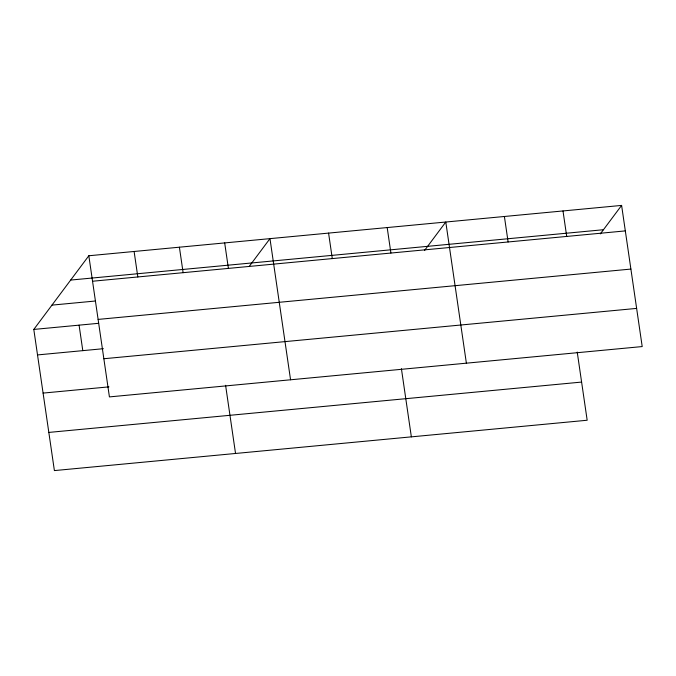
<?xml version="1.0" encoding="UTF-8"?>
<svg xmlns="http://www.w3.org/2000/svg" width="676" height="676" viewBox="0 0 676 676"><rect width="100%" height="100%" fill="white"/><g stroke="black" fill="none" stroke-linecap="round" stroke-linejoin="round"><path stroke-width="1.01" d="M577.228 352.069L587.174 420.244L54.393 470.589L33.8 329.432L88.826 255.756L621.607 205.411L642.2 346.568L109.419 396.905L88.826 255.756M249.317 266.293L269.969 238.636L290.562 379.794M424.511 250.517L445.788 222.024L466.381 363.181M600.33 233.896L621.607 205.411M70.667 280.067L603.448 229.722M92.544 281.241L625.325 230.896M51.959 305.121L95.189 301.031M98.113 319.41L630.894 269.073M33.8 329.432L98.645 323.305M37.518 354.925L103.386 348.698M103.85 358.736L636.631 308.4M43.087 393.094L108.954 386.866M48.824 432.42L581.605 382.075M562.998 210.946L566.716 236.439M504.397 216.481L508.115 241.974M387.187 227.559L390.905 253.052M401.409 368.682L411.354 436.865M328.578 233.102L332.296 258.587M224.685 242.912L228.404 268.406M225.59 385.295L235.535 453.478M179.402 247.196L183.12 272.681M134.11 251.472L137.828 276.966M79.084 325.156L82.802 350.65"/></g></svg>
